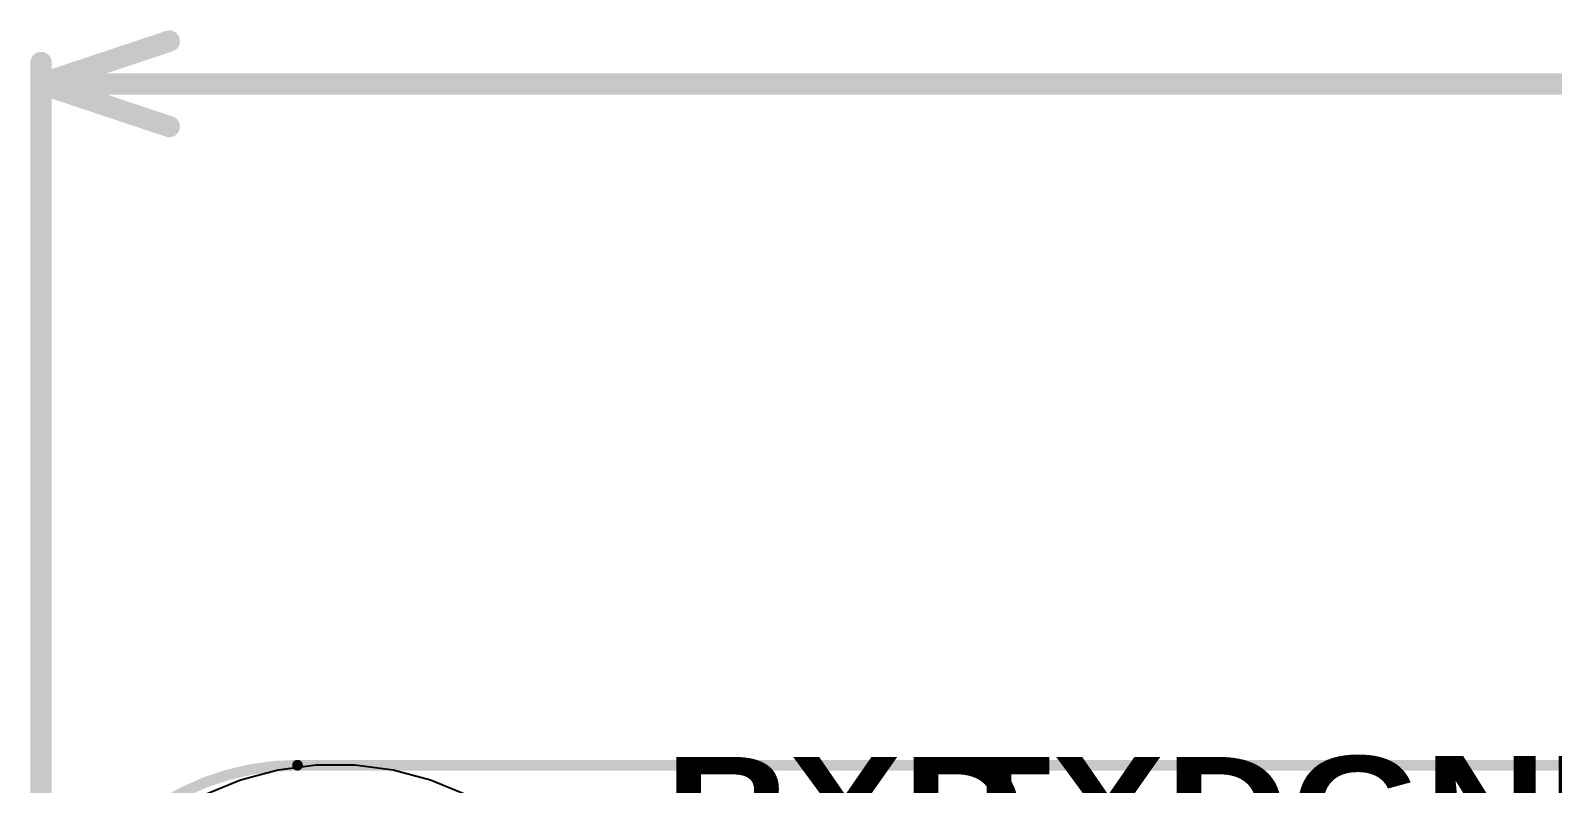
# Model space of a CAD drawing. Header units: inches. Extents: x -5 to 234, y -4 to 104.
# Drawn here: x -3.63 to 14.47, y 36.28 to 45.24 of the extents above; entities that cross this region are included whole.
import ezdxf

# ---------------------------------------------------------------- set-up
doc = ezdxf.new("R2010")
doc.units = ezdxf.units.IN
for name, color, linetype in [('Board Outline', 216, 'Continuous'), ('Dimension', 6, 'Continuous'), ('Multi-Layer', 9, 'Continuous'), ('Top Overlay', 2, 'Continuous')]:
    doc.layers.add(name, color=color, linetype=linetype)
doc.styles.add('Arial Black_Bold', font='', dxfattribs={"height": 0.2})
doc.styles.get('Arial Black_Bold').set_extended_font_data('Arial Black', bold=True)

msp = doc.modelspace()

# ---------------------------------------------------------------- linework, layer by layer
at = {"layer": 'Board Outline'}
for points in [[(-3.5, 33.452, 0.127, 0.127, -0.414214), (-0.452, 36.5, 0.127, 0.127, 0)], [(-0.452, 36.5, 0.127, 0.127, 0), (88.452, 36.5, 0.127, 0.127, 0)]]:
    msp.add_lwpolyline(points, format="xyseb", dxfattribs=at)
msp.add_lwpolyline([(-0.484, 36.5, 0.0635, 0.0635, 1), (-0.42, 36.5, 0.0635, 0.0635, 1)], format="xyseb", close=True, dxfattribs=at)
msp.add_lwpolyline([(-0.484, 36.5, 0.0635, 0.0635, 1), (-0.42, 36.5, 0.0635, 0.0635, 1)], format="xyseb", close=True, dxfattribs=at)
at = {"layer": 'Dimension'}
for points in [[(-3.5, 44.602, 0.254, 0.254, 0), (-1.976, 45.11, 0.254, 0.254, 0)], [(-3.5, 33.769, 0.254, 0.254, 0), (-3.5, 44.856, 0.254, 0.254, 0)], [(-3.5, 44.602, 0.254, 0.254, 0), (-1.976, 44.094, 0.254, 0.254, 0)], [(-3.5, 44.602, 0.254, 0.254, 0), (38.236, 44.602, 0.254, 0.254, 0)]]:
    msp.add_lwpolyline(points, format="xyseb", dxfattribs=at)
for points in [[(-2.04, 45.11, 0.127, 0.127, 1), (-1.913, 45.11, 0.127, 0.127, 1)], [(-3.564, 44.856, 0.127, 0.127, 1), (-3.437, 44.856, 0.127, 0.127, 1)], [(-3.564, 44.602, 0.127, 0.127, 1), (-3.437, 44.602, 0.127, 0.127, 1)], [(-3.564, 44.602, 0.127, 0.127, 1), (-3.437, 44.602, 0.127, 0.127, 1)], [(-3.564, 44.602, 0.127, 0.127, 1), (-3.437, 44.602, 0.127, 0.127, 1)], [(-2.04, 44.094, 0.127, 0.127, 1), (-1.913, 44.094, 0.127, 0.127, 1)]]:
    msp.add_lwpolyline(points, format="xyseb", close=True, dxfattribs=at)
at = {"layer": 'Multi-Layer'}
for p, q in [((-0.684, 36.441), (-1.128, 36.322)), ((-0.229, 36.501), (-0.684, 36.441)), ((0, 36.501), (-0.229, 36.501)), ((0.23, 36.501), (0, 36.501)), ((0.685, 36.441), (0.23, 36.501)), ((1.128, 36.322), (0.685, 36.441)), ((-1.128, 36.322), (-1.552, 36.147)), ((1.552, 36.147), (1.128, 36.322))]:
    msp.add_line(p, q, dxfattribs=at)

# ---------------------------------------------------------------- texts
at = {"layer": 'Top Overlay', "style": 'Arial Black_Bold'}
for s, p in [('RXD', (3.915, 35.328)), ('TXD', (7.268, 35.328)), ('GND', (11.357, 35.338))]:
    msp.add_text(s, height=1.27, dxfattribs=at).set_placement(p)

doc.saveas('drawing.dxf')
